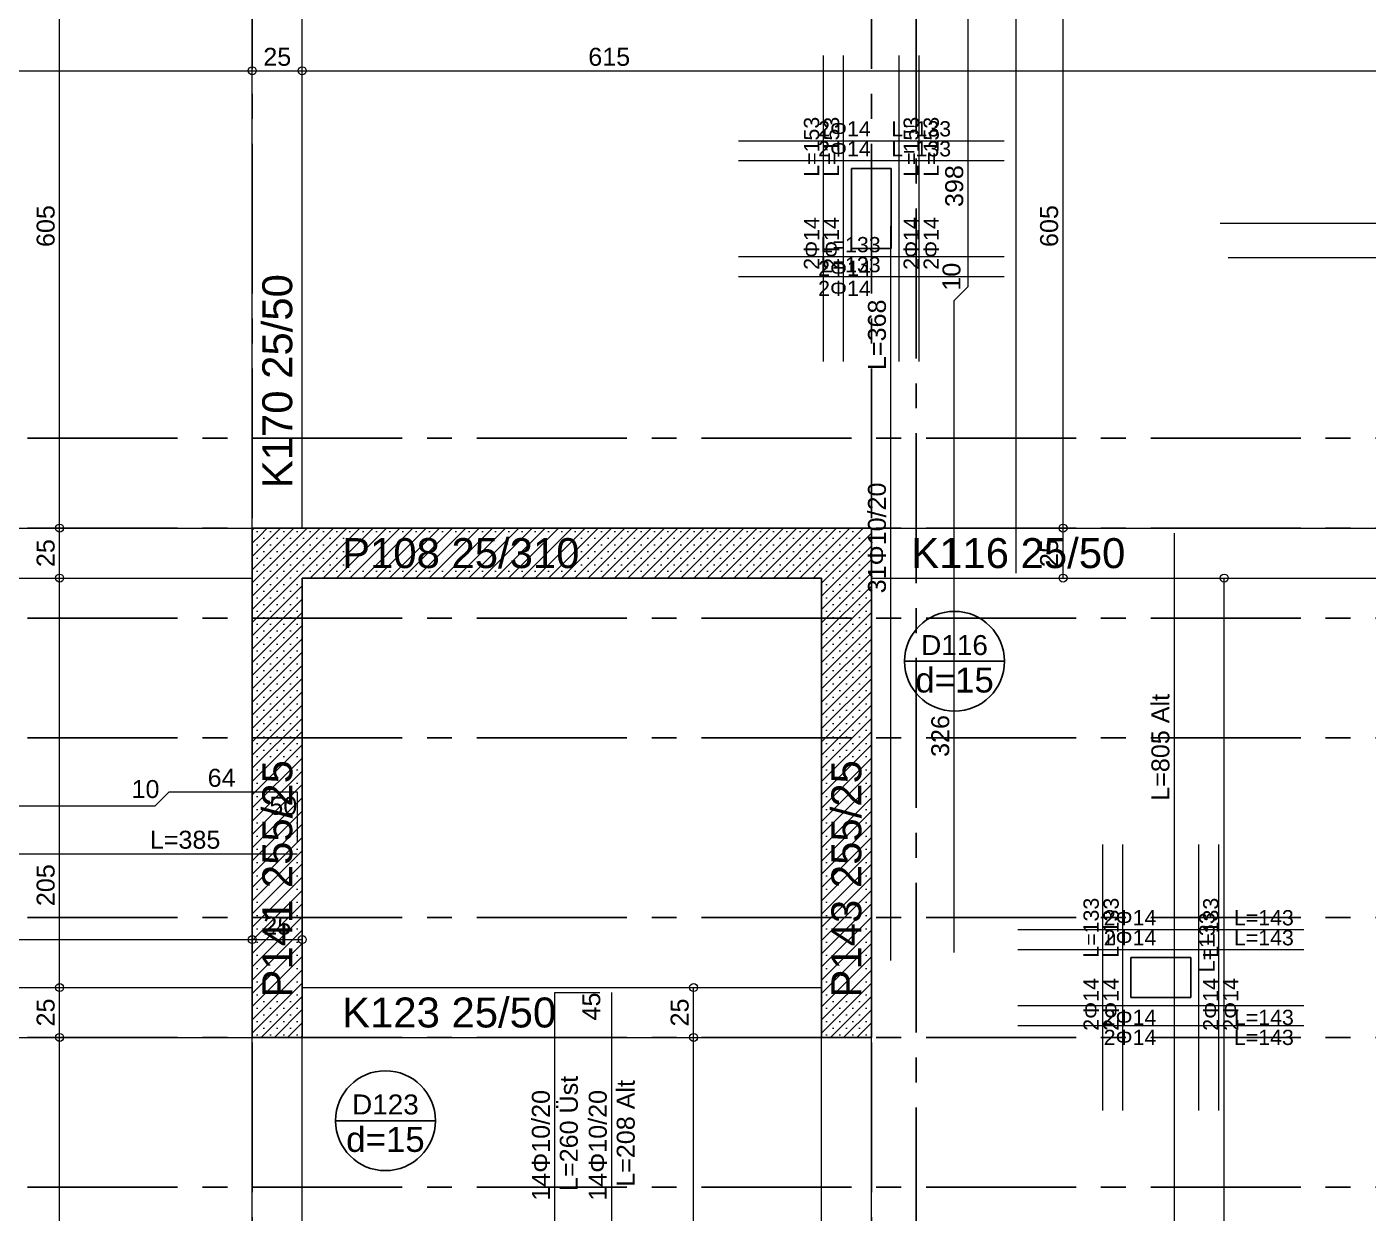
# Model space of a CAD drawing. Header units: millimetres. Extents: x 2232 to 85269, y -3593 to 5869.
# Drawn here: x 52092 to 52764, y 4160 to 4754 of the extents above; entities that cross this region are included whole.
import ezdxf

# ---------------------------------------------------------------- set-up
doc = ezdxf.new("R2010")
doc.units = ezdxf.units.MM
doc.linetypes.add('CENTER2', pattern=[112.5, 75, -12.5, 12.5, -12.5])
doc.linetypes.add('DASHDOT2', pattern=[12.7, 6.35, -3.175, 0, -3.175])
doc.layers.add('aks', color=251, linetype='DASHDOT2', lineweight=35)
for name, color, linetype in [('Donatı Topl. Uzun. Yazısı', 7, 'Continuous'), ('Donatı Uz. Yazısı', 7, 'Continuous'), ('Donatı Yazısı', 7, 'Continuous'), ('Donatı Çizgisi', 7, 'Continuous'), ('Döşeme', 7, 'Continuous'), ('Döşeme Boşluğu', 7, 'Continuous'), ('Kiriş', 7, 'Continuous'), ('Panel', 7, 'Continuous'), ('Standart', 7, 'Continuous'), ('Ölçülendirme', 7, 'Continuous')]:
    doc.layers.add(name, color=color, linetype=linetype)
doc.styles.add('arial_1_18', font='arial.ttf', dxfattribs={"height": 0.2})
pattern_1 = [(45, (0, 0), (-3.314563, 3.314563), []), (45, (3.3146, 0), (-3.314563, 3.314563), [0, -4.6875])]

# ---------------------------------------------------------------- blocks, each defined once
blk = doc.blocks.new('IDE382Entity2566')
at = {"layer": 'Standart', "color": 159, "linetype": 'CENTER2', "lineweight": -3}
blk.add_lwpolyline([(2132.5, 80), (2132.5, 2250)], dxfattribs=at)
blk = doc.blocks.new('IDE382Entity2584')
at = {"layer": 'Döşeme Boşluğu', "color": 8, "linetype": 'Continuous', "lineweight": -3}
blk.add_lwpolyline([(2240, 1355), (2240, 1335)], dxfattribs=at)
blk = doc.blocks.new('IDE382Entity2585')
at = {"layer": 'Döşeme Boşluğu', "color": 8, "linetype": 'Continuous', "lineweight": -3}
blk.add_lwpolyline([(2240, 1335), (2270, 1335)], dxfattribs=at)
blk = doc.blocks.new('IDE382Entity2586')
at = {"layer": 'Döşeme Boşluğu', "color": 8, "linetype": 'Continuous', "lineweight": -3}
blk.add_lwpolyline([(2270, 1335), (2270, 1355)], dxfattribs=at)
blk = doc.blocks.new('IDE382Entity2587')
at = {"layer": 'Döşeme Boşluğu', "color": 8, "linetype": 'Continuous', "lineweight": -3}
blk.add_lwpolyline([(2270, 1355), (2240, 1355)], dxfattribs=at)
blk = doc.blocks.new('IDE382Entity2588')
at = {"layer": 'Donatı Çizgisi', "color": 5, "linetype": 'Continuous', "lineweight": 5}
blk.add_lwpolyline([(2274, 1278.41), (2274, 1411.59)], dxfattribs=at)
at = {"layer": 'Donatı Topl. Uzun. Yazısı', "color": 1, "linetype": 'Continuous', "lineweight": 5, "style": 'arial_1_18'}
blk.add_text('L=133', height=7.65, rotation=90, dxfattribs=at).set_placement((2283.78, 1354.94))
at = {"layer": 'Donatı Yazısı', "color": 5, "linetype": 'Continuous', "lineweight": 5, "style": 'arial_1_18'}
blk.add_text('2Φ14', height=7.65, rotation=90, dxfattribs=at).set_placement((2283.78, 1318.36))
blk = doc.blocks.new('IDE382Entity2589')
at = {"layer": 'Donatı Çizgisi', "color": 5, "linetype": 'Continuous', "lineweight": 5}
blk.add_lwpolyline([(2284, 1278.41), (2284, 1411.59)], dxfattribs=at)
at = {"layer": 'Donatı Topl. Uzun. Yazısı', "color": 1, "linetype": 'Continuous', "lineweight": 5, "style": 'arial_1_18'}
blk.add_text('L=133', height=7.65, rotation=90, dxfattribs=at).set_placement((2281.88, 1347.61))
at = {"layer": 'Donatı Yazısı', "color": 5, "linetype": 'Continuous', "lineweight": 5, "style": 'arial_1_18'}
blk.add_text('2Φ14', height=7.65, rotation=90, dxfattribs=at).set_placement((2293.78, 1318.36))
blk = doc.blocks.new('IDE382Entity2590')
at = {"layer": 'Donatı Çizgisi', "color": 5, "linetype": 'Continuous', "lineweight": 5}
blk.add_lwpolyline([(2183.41, 1331), (2326.59, 1331)], dxfattribs=at)
at = {"layer": 'Donatı Topl. Uzun. Yazısı', "color": 1, "linetype": 'Continuous', "lineweight": 5, "style": 'arial_1_18'}
blk.add_text('L=143', height=7.65, dxfattribs=at).set_placement((2291.56, 1321.22))
at = {"layer": 'Donatı Yazısı', "color": 5, "linetype": 'Continuous', "lineweight": 5, "style": 'arial_1_18'}
blk.add_text('2Φ14', height=7.65, dxfattribs=at).set_placement((2226.36, 1321.22))
blk = doc.blocks.new('IDE382Entity2591')
at = {"layer": 'Donatı Çizgisi', "color": 5, "linetype": 'Continuous', "lineweight": 5}
blk.add_lwpolyline([(2183.41, 1321), (2326.59, 1321)], dxfattribs=at)
at = {"layer": 'Donatı Topl. Uzun. Yazısı', "color": 1, "linetype": 'Continuous', "lineweight": 5, "style": 'arial_1_18'}
blk.add_text('L=143', height=7.65, dxfattribs=at).set_placement((2291.56, 1311.22))
at = {"layer": 'Donatı Yazısı', "color": 5, "linetype": 'Continuous', "lineweight": 5, "style": 'arial_1_18'}
blk.add_text('2Φ14', height=7.65, dxfattribs=at).set_placement((2226.36, 1311.22))
blk = doc.blocks.new('IDE382Entity2592')
at = {"layer": 'Donatı Çizgisi', "color": 5, "linetype": 'Continuous', "lineweight": 5}
blk.add_lwpolyline([(2236, 1278.41), (2236, 1411.59)], dxfattribs=at)
at = {"layer": 'Donatı Topl. Uzun. Yazısı', "color": 1, "linetype": 'Continuous', "lineweight": 5, "style": 'arial_1_18'}
blk.add_text('L=133', height=7.65, rotation=90, dxfattribs=at).set_placement((2233.88, 1354.94))
at = {"layer": 'Donatı Yazısı', "color": 5, "linetype": 'Continuous', "lineweight": 5, "style": 'arial_1_18'}
blk.add_text('2Φ14', height=7.65, rotation=90, dxfattribs=at).set_placement((2233.88, 1318.36))
blk = doc.blocks.new('IDE382Entity2593')
at = {"layer": 'Donatı Çizgisi', "color": 5, "linetype": 'Continuous', "lineweight": 5}
blk.add_lwpolyline([(2226, 1278.41), (2226, 1411.59)], dxfattribs=at)
at = {"layer": 'Donatı Topl. Uzun. Yazısı', "color": 1, "linetype": 'Continuous', "lineweight": 5, "style": 'arial_1_18'}
blk.add_text('L=133', height=7.65, rotation=90, dxfattribs=at).set_placement((2223.88, 1354.94))
at = {"layer": 'Donatı Yazısı', "color": 5, "linetype": 'Continuous', "lineweight": 5, "style": 'arial_1_18'}
blk.add_text('2Φ14', height=7.65, rotation=90, dxfattribs=at).set_placement((2223.88, 1318.36))
blk = doc.blocks.new('IDE382Entity2594')
at = {"layer": 'Donatı Çizgisi', "color": 5, "linetype": 'Continuous', "lineweight": 5}
blk.add_lwpolyline([(2183.41, 1359), (2326.59, 1359)], dxfattribs=at)
at = {"layer": 'Donatı Topl. Uzun. Yazısı', "color": 1, "linetype": 'Continuous', "lineweight": 5, "style": 'arial_1_18'}
blk.add_text('L=143', height=7.65, dxfattribs=at).set_placement((2291.56, 1361.12))
at = {"layer": 'Donatı Yazısı', "color": 5, "linetype": 'Continuous', "lineweight": 5, "style": 'arial_1_18'}
blk.add_text('2Φ14', height=7.65, dxfattribs=at).set_placement((2226.36, 1361.12))
blk = doc.blocks.new('IDE382Entity2595')
at = {"layer": 'Donatı Çizgisi', "color": 5, "linetype": 'Continuous', "lineweight": 5}
blk.add_lwpolyline([(2183.41, 1369), (2326.59, 1369)], dxfattribs=at)
at = {"layer": 'Donatı Topl. Uzun. Yazısı', "color": 1, "linetype": 'Continuous', "lineweight": 5, "style": 'arial_1_18'}
blk.add_text('L=143', height=7.65, dxfattribs=at).set_placement((2291.56, 1371.12))
at = {"layer": 'Donatı Yazısı', "color": 5, "linetype": 'Continuous', "lineweight": 5, "style": 'arial_1_18'}
blk.add_text('2Φ14', height=7.65, dxfattribs=at).set_placement((2226.36, 1371.12))
blk = doc.blocks.new('IDE382Entity2704')
at = {"layer": 'Döşeme', "color": 117, "linetype": 'Continuous', "lineweight": -3}
blk.add_lwpolyline([(1841.67, 1273.33), (1891.67, 1273.33)], dxfattribs=at)
blk.add_circle((1866.67, 1273.33), 25, dxfattribs=at)
at = {"layer": 'Döşeme', "color": 178, "linetype": 'Continuous', "lineweight": -3, "style": 'arial_1_18'}
blk.add_text('D123', height=10, dxfattribs=at).set_placement((1849.97, 1276.46))
at = {"layer": 'Döşeme', "color": 164, "linetype": 'Continuous', "lineweight": -3, "style": 'arial_1_18'}
blk.add_text('d=15', height=12.5, dxfattribs=at).set_placement((1847, 1257.71))
blk = doc.blocks.new('IDE382Entity2709')
at = {"layer": 'Döşeme', "color": 117, "linetype": 'Continuous', "lineweight": -3}
blk.add_lwpolyline([(2126.67, 1503.33), (2176.67, 1503.33)], dxfattribs=at)
blk.add_circle((2151.67, 1503.33), 25, dxfattribs=at)
at = {"layer": 'Döşeme', "color": 178, "linetype": 'Continuous', "lineweight": -3, "style": 'arial_1_18'}
blk.add_text('D116', height=10, dxfattribs=at).set_placement((2134.97, 1506.46))
at = {"layer": 'Döşeme', "color": 164, "linetype": 'Continuous', "lineweight": -3, "style": 'arial_1_18'}
blk.add_text('d=15', height=12.5, dxfattribs=at).set_placement((2132, 1487.71))
blk = doc.blocks.new('IDE382Entity2778')
at = {"layer": 'Kiriş', "color": 4, "linetype": 'Continuous', "lineweight": 5}
blk.add_lwpolyline([(2110, 1545), (2440, 1545)], dxfattribs=at)
blk = doc.blocks.new('IDE382Entity2779')
at = {"layer": 'Kiriş', "color": 4, "linetype": 'Continuous', "lineweight": 5}
blk.add_lwpolyline([(2110, 1570), (2440, 1570)], dxfattribs=at)
blk = doc.blocks.new('IDE382Entity2780')
at = {"layer": 'Kiriş', "color": 159, "linetype": 'Continuous', "lineweight": 5, "style": 'arial_1_18'}
blk.add_text('K116 25/50', height=15, dxfattribs=at).set_placement((2130, 1550))
blk = doc.blocks.new('IDE382Entity2784')
at = {"layer": 'Kiriş', "color": 4, "linetype": 'Continuous', "lineweight": 5}
blk.add_lwpolyline([(1825, 1315), (2085, 1315)], dxfattribs=at)
blk = doc.blocks.new('IDE382Entity2785')
at = {"layer": 'Kiriş', "color": 4, "linetype": 'Continuous', "lineweight": 5}
blk.add_lwpolyline([(1825, 1340), (2085, 1340)], dxfattribs=at)
blk = doc.blocks.new('IDE382Entity2786')
at = {"layer": 'Kiriş', "color": 159, "linetype": 'Continuous', "lineweight": 5, "style": 'arial_1_18'}
blk.add_text('K123 25/50', height=15, dxfattribs=at).set_placement((1845, 1320))
blk = doc.blocks.new('IDE382Entity2787')
at = {"layer": 'Kiriş', "color": 4, "linetype": 'Continuous', "lineweight": 5}
blk.add_lwpolyline([(2110, 785), (2110, 1315)], dxfattribs=at)
blk = doc.blocks.new('IDE382Entity2789')
at = {"layer": 'Kiriş', "color": 4, "linetype": 'Continuous', "lineweight": 5}
blk.add_lwpolyline([(2085, 1125), (2085, 1315)], dxfattribs=at)
blk = doc.blocks.new('IDE382Entity2791')
at = {"layer": 'Kiriş', "color": 4, "linetype": 'Continuous', "lineweight": 5}
blk.add_lwpolyline([(1825, 1570), (1825, 1920)], dxfattribs=at)
blk = doc.blocks.new('IDE382Entity2792')
at = {"layer": 'Kiriş', "color": 4, "linetype": 'Continuous', "lineweight": 5}
blk.add_lwpolyline([(1800, 1570), (1800, 1920)], dxfattribs=at)
blk = doc.blocks.new('IDE382Entity2793')
at = {"layer": 'Kiriş', "color": 159, "linetype": 'Continuous', "lineweight": 5, "style": 'arial_1_18'}
blk.add_text('K170 25/50', height=15, rotation=90, dxfattribs=at).set_placement((1820, 1590))
blk = doc.blocks.new('IDE382Entity2794')
at = {"layer": 'Kiriş', "color": 4, "linetype": 'Continuous', "lineweight": 5}
blk.add_lwpolyline([(1460, 1545), (1800, 1545)], dxfattribs=at)
blk = doc.blocks.new('IDE382Entity2795')
at = {"layer": 'Kiriş', "color": 4, "linetype": 'Continuous', "lineweight": 5}
blk.add_lwpolyline([(1460, 1570), (1800, 1570)], dxfattribs=at)
blk = doc.blocks.new('IDE382Entity2797')
at = {"layer": 'Kiriş', "color": 4, "linetype": 'Continuous', "lineweight": 5}
blk.add_lwpolyline([(1460, 1315), (1800, 1315)], dxfattribs=at)
blk = doc.blocks.new('IDE382Entity2798')
at = {"layer": 'Kiriş', "color": 4, "linetype": 'Continuous', "lineweight": 5}
blk.add_lwpolyline([(1460, 1340), (1800, 1340)], dxfattribs=at)
blk = doc.blocks.new('IDE382Entity2801')
at = {"layer": 'Kiriş', "color": 4, "linetype": 'Continuous', "lineweight": 5}
blk.add_lwpolyline([(1825, 1125), (1825, 1315)], dxfattribs=at)
blk = doc.blocks.new('IDE382Entity2802')
at = {"layer": 'Kiriş', "color": 4, "linetype": 'Continuous', "lineweight": 5}
blk.add_lwpolyline([(1800, 785), (1800, 1315)], dxfattribs=at)
blk = doc.blocks.new('IDE382Entity2981')
at = {"layer": 'Panel', "linetype": 'Continuous', "lineweight": 5}
h = blk.add_hatch(dxfattribs=at)
h.set_pattern_fill('SACNCR', color=163, scale=50, style=0)
h.set_pattern_definition(pattern_1)
h.paths.add_polyline_path([(2085, 1545), (1825, 1545), (1800, 1570), (2110, 1570)])
blk = doc.blocks.new('IDE382Entity2982')
at = {"layer": 'Panel', "color": 164, "linetype": 'Continuous', "lineweight": -3}
blk.add_lwpolyline([(1825, 1545), (2085, 1545)], dxfattribs=at)
blk = doc.blocks.new('IDE382Entity2983')
at = {"layer": 'Panel', "color": 164, "linetype": 'Continuous', "lineweight": -3}
blk.add_lwpolyline([(1800, 1570), (2110, 1570)], dxfattribs=at)
blk = doc.blocks.new('IDE382Entity2984')
at = {"layer": 'Panel', "color": 159, "linetype": 'Continuous', "lineweight": -3, "style": 'arial_1_18'}
blk.add_text('P108 25/310', height=15, dxfattribs=at).set_placement((1845, 1550))
blk = doc.blocks.new('IDE382Entity2985')
at = {"layer": 'Panel', "linetype": 'Continuous', "lineweight": 5}
h = blk.add_hatch(dxfattribs=at)
h.set_pattern_fill('SACNCR', color=163, scale=50, style=0)
h.set_pattern_definition(pattern_1)
h.paths.add_polyline_path([(2110, 1315), (2085, 1315), (2085, 1545), (2110, 1570)])
blk = doc.blocks.new('IDE382Entity2986')
at = {"layer": 'Panel', "color": 164, "linetype": 'Continuous', "lineweight": -3}
blk.add_lwpolyline([(2110, 1315), (2085, 1315)], dxfattribs=at)
blk = doc.blocks.new('IDE382Entity2987')
at = {"layer": 'Panel', "color": 164, "linetype": 'Continuous', "lineweight": -3}
blk.add_lwpolyline([(2110, 1315), (2110, 1570)], dxfattribs=at)
blk = doc.blocks.new('IDE382Entity2988')
at = {"layer": 'Panel', "color": 164, "linetype": 'Continuous', "lineweight": -3}
blk.add_lwpolyline([(2085, 1315), (2085, 1545)], dxfattribs=at)
blk = doc.blocks.new('IDE382Entity2989')
at = {"layer": 'Panel', "color": 159, "linetype": 'Continuous', "lineweight": -3, "style": 'arial_1_18'}
blk.add_text('P143 255/25', height=15, rotation=90, dxfattribs=at).set_placement((2105, 1335))
blk = doc.blocks.new('IDE382Entity2990')
at = {"layer": 'Panel', "linetype": 'Continuous', "lineweight": 5}
h = blk.add_hatch(dxfattribs=at)
h.set_pattern_fill('SACNCR', color=163, scale=50, style=0)
h.set_pattern_definition(pattern_1)
h.paths.add_polyline_path([(1800, 1570), (1825, 1545), (1825, 1315), (1800, 1315)])
blk = doc.blocks.new('IDE382Entity2991')
at = {"layer": 'Panel', "color": 164, "linetype": 'Continuous', "lineweight": -3}
blk.add_lwpolyline([(1825, 1315), (1800, 1315)], dxfattribs=at)
blk = doc.blocks.new('IDE382Entity2992')
at = {"layer": 'Panel', "color": 164, "linetype": 'Continuous', "lineweight": -3}
blk.add_lwpolyline([(1825, 1315), (1825, 1545)], dxfattribs=at)
blk = doc.blocks.new('IDE382Entity2993')
at = {"layer": 'Panel', "color": 164, "linetype": 'Continuous', "lineweight": -3}
blk.add_lwpolyline([(1800, 1315), (1800, 1570)], dxfattribs=at)
blk = doc.blocks.new('IDE382Entity2994')
at = {"layer": 'Panel', "color": 159, "linetype": 'Continuous', "lineweight": -3, "style": 'arial_1_18'}
blk.add_text('P141 255/25', height=15, rotation=90, dxfattribs=at).set_placement((1820, 1335))
blk = doc.blocks.new('IDE382Entity3217')
at = {"layer": 'aks', "color": 251, "linetype": 'CENTER2', "lineweight": -3}
blk.add_lwpolyline([(0, 1615), (3260, 1615)], dxfattribs=at)
blk = doc.blocks.new('IDE382Entity3224')
at = {"layer": 'aks', "color": 251, "linetype": 'CENTER2', "lineweight": -3}
blk.add_lwpolyline([(0, 1465), (3260, 1465)], dxfattribs=at)
blk = doc.blocks.new('IDE382Entity3231')
at = {"layer": 'aks', "color": 251, "linetype": 'CENTER2', "lineweight": -3}
blk.add_lwpolyline([(0, 1570), (3260, 1570)], dxfattribs=at)
blk = doc.blocks.new('IDE382Entity3238')
at = {"layer": 'aks', "color": 251, "linetype": 'CENTER2', "lineweight": -3}
blk.add_lwpolyline([(0, 1315), (3260, 1315)], dxfattribs=at)
blk = doc.blocks.new('IDE382Entity3245')
at = {"layer": 'aks', "color": 251, "linetype": 'CENTER2', "lineweight": -3}
blk.add_lwpolyline([(0, 1525), (3260, 1525)], dxfattribs=at)
blk = doc.blocks.new('IDE382Entity3252')
at = {"layer": 'aks', "color": 251, "linetype": 'CENTER2', "lineweight": -3}
blk.add_lwpolyline([(0, 1375), (3260, 1375)], dxfattribs=at)
blk = doc.blocks.new('IDE382Entity3399')
at = {"layer": 'aks', "color": 251, "linetype": 'CENTER2', "lineweight": -3}
blk.add_lwpolyline([(0, 1240), (3260, 1240)], dxfattribs=at)
blk = doc.blocks.new('IDE382Entity3434')
at = {"layer": 'aks', "color": 251, "linetype": 'CENTER2', "lineweight": -3}
blk.add_lwpolyline([(1800, 0), (1800, 2330)], dxfattribs=at)
blk = doc.blocks.new('IDE382Entity3448')
at = {"layer": 'aks', "color": 251, "linetype": 'CENTER2', "lineweight": -3}
blk.add_lwpolyline([(2110, 0), (2110, 2330)], dxfattribs=at)
blk = doc.blocks.new('IDE382Entity3649')
at = {"layer": 'Döşeme Boşluğu', "color": 8, "linetype": 'Continuous', "lineweight": -3}
blk.add_lwpolyline([(2100, 1710), (2120, 1710)], dxfattribs=at)
blk = doc.blocks.new('IDE382Entity3650')
at = {"layer": 'Döşeme Boşluğu', "color": 8, "linetype": 'Continuous', "lineweight": -3}
blk.add_lwpolyline([(2120, 1710), (2120, 1750)], dxfattribs=at)
blk = doc.blocks.new('IDE382Entity3651')
at = {"layer": 'Döşeme Boşluğu', "color": 8, "linetype": 'Continuous', "lineweight": -3}
blk.add_lwpolyline([(2120, 1750), (2100, 1750)], dxfattribs=at)
blk = doc.blocks.new('IDE382Entity3652')
at = {"layer": 'Döşeme Boşluğu', "color": 8, "linetype": 'Continuous', "lineweight": -3}
blk.add_lwpolyline([(2100, 1750), (2100, 1710)], dxfattribs=at)
blk = doc.blocks.new('IDE382Entity3653')
at = {"layer": 'Donatı Çizgisi', "color": 5, "linetype": 'Continuous', "lineweight": 5}
blk.add_lwpolyline([(2043.41, 1754), (2176.59, 1754)], dxfattribs=at)
at = {"layer": 'Donatı Topl. Uzun. Yazısı', "color": 1, "linetype": 'Continuous', "lineweight": 5, "style": 'arial_1_18'}
blk.add_text('L=133', height=7.65, dxfattribs=at).set_placement((2119.94, 1756.12))
at = {"layer": 'Donatı Yazısı', "color": 5, "linetype": 'Continuous', "lineweight": 5, "style": 'arial_1_18'}
blk.add_text('2Φ14', height=7.65, dxfattribs=at).set_placement((2083.36, 1756.12))
blk = doc.blocks.new('IDE382Entity3654')
at = {"layer": 'Donatı Çizgisi', "color": 5, "linetype": 'Continuous', "lineweight": 5}
blk.add_lwpolyline([(2043.41, 1764), (2176.59, 1764)], dxfattribs=at)
at = {"layer": 'Donatı Topl. Uzun. Yazısı', "color": 1, "linetype": 'Continuous', "lineweight": 5, "style": 'arial_1_18'}
blk.add_text('L=133', height=7.65, dxfattribs=at).set_placement((2119.94, 1766.12))
at = {"layer": 'Donatı Yazısı', "color": 5, "linetype": 'Continuous', "lineweight": 5, "style": 'arial_1_18'}
blk.add_text('2Φ14', height=7.65, dxfattribs=at).set_placement((2083.36, 1766.12))
blk = doc.blocks.new('IDE382Entity3655')
at = {"layer": 'Donatı Çizgisi', "color": 5, "linetype": 'Continuous', "lineweight": 5}
blk.add_lwpolyline([(2124, 1653.41), (2124, 1806.59)], dxfattribs=at)
at = {"layer": 'Donatı Topl. Uzun. Yazısı', "color": 1, "linetype": 'Continuous', "lineweight": 5, "style": 'arial_1_18'}
blk.add_text('L=153', height=7.65, rotation=90, dxfattribs=at).set_placement((2133.78, 1745.94))
at = {"layer": 'Donatı Yazısı', "color": 5, "linetype": 'Continuous', "lineweight": 5, "style": 'arial_1_18'}
blk.add_text('2Φ14', height=7.65, rotation=90, dxfattribs=at).set_placement((2133.78, 1699.36))
blk = doc.blocks.new('IDE382Entity3656')
at = {"layer": 'Donatı Çizgisi', "color": 5, "linetype": 'Continuous', "lineweight": 5}
blk.add_lwpolyline([(2134, 1653.41), (2134, 1806.59)], dxfattribs=at)
at = {"layer": 'Donatı Topl. Uzun. Yazısı', "color": 1, "linetype": 'Continuous', "lineweight": 5, "style": 'arial_1_18'}
blk.add_text('L=153', height=7.65, rotation=90, dxfattribs=at).set_placement((2143.78, 1745.94))
at = {"layer": 'Donatı Yazısı', "color": 5, "linetype": 'Continuous', "lineweight": 5, "style": 'arial_1_18'}
blk.add_text('2Φ14', height=7.65, rotation=90, dxfattribs=at).set_placement((2143.78, 1699.36))
blk = doc.blocks.new('IDE382Entity3657')
at = {"layer": 'Donatı Çizgisi', "color": 5, "linetype": 'Continuous', "lineweight": 5}
blk.add_lwpolyline([(2043.41, 1706), (2176.59, 1706)], dxfattribs=at)
at = {"layer": 'Donatı Topl. Uzun. Yazısı', "color": 1, "linetype": 'Continuous', "lineweight": 5, "style": 'arial_1_18'}
blk.add_text('L=133', height=7.65, dxfattribs=at).set_placement((2084.65, 1708.12))
at = {"layer": 'Donatı Yazısı', "color": 5, "linetype": 'Continuous', "lineweight": 5, "style": 'arial_1_18'}
blk.add_text('2Φ14', height=7.65, dxfattribs=at).set_placement((2083.36, 1696.22))
blk = doc.blocks.new('IDE382Entity3658')
at = {"layer": 'Donatı Çizgisi', "color": 5, "linetype": 'Continuous', "lineweight": 5}
blk.add_lwpolyline([(2043.41, 1696), (2176.59, 1696)], dxfattribs=at)
at = {"layer": 'Donatı Topl. Uzun. Yazısı', "color": 1, "linetype": 'Continuous', "lineweight": 5, "style": 'arial_1_18'}
blk.add_text('L=133', height=7.65, dxfattribs=at).set_placement((2084.65, 1698.12))
at = {"layer": 'Donatı Yazısı', "color": 5, "linetype": 'Continuous', "lineweight": 5, "style": 'arial_1_18'}
blk.add_text('2Φ14', height=7.65, dxfattribs=at).set_placement((2083.36, 1686.22))
blk = doc.blocks.new('IDE382Entity3659')
at = {"layer": 'Donatı Çizgisi', "color": 5, "linetype": 'Continuous', "lineweight": 5}
blk.add_lwpolyline([(2096, 1653.41), (2096, 1806.59)], dxfattribs=at)
at = {"layer": 'Donatı Topl. Uzun. Yazısı', "color": 1, "linetype": 'Continuous', "lineweight": 5, "style": 'arial_1_18'}
blk.add_text('L=153', height=7.65, rotation=90, dxfattribs=at).set_placement((2093.88, 1745.94))
at = {"layer": 'Donatı Yazısı', "color": 5, "linetype": 'Continuous', "lineweight": 5, "style": 'arial_1_18'}
blk.add_text('2Φ14', height=7.65, rotation=90, dxfattribs=at).set_placement((2093.88, 1699.36))
blk = doc.blocks.new('IDE382Entity3660')
at = {"layer": 'Donatı Çizgisi', "color": 5, "linetype": 'Continuous', "lineweight": 5}
blk.add_lwpolyline([(2086, 1653.41), (2086, 1806.59)], dxfattribs=at)
at = {"layer": 'Donatı Topl. Uzun. Yazısı', "color": 1, "linetype": 'Continuous', "lineweight": 5, "style": 'arial_1_18'}
blk.add_text('L=153', height=7.65, rotation=90, dxfattribs=at).set_placement((2083.88, 1745.94))
at = {"layer": 'Donatı Yazısı', "color": 5, "linetype": 'Continuous', "lineweight": 5, "style": 'arial_1_18'}
blk.add_text('2Φ14', height=7.65, rotation=90, dxfattribs=at).set_placement((2083.88, 1699.36))
blk = doc.blocks.new('IDE382Entity3859')
at = {"layer": 'Donatı Çizgisi', "color": 5, "linetype": 'Continuous', "lineweight": 5}
for points in [[(2182.5, 1547.5), (2182.5, 2197.5)], [(2158.5, 1691), (2158.5, 2088.57)], [(2119.8, 1353.5), (2119.8, 1721.25)], [(2284.75, 1722.7), (2552.5, 1722.7)], [(2288.75, 1705.5), (2528, 1705.5)], [(2151.5, 1684), (2158.5, 1691)], [(2151.5, 1357.5), (2151.5, 1684)], [(2261.75, 762.5), (2261.75, 1567.5)], [(1751.43, 1431), (1758.43, 1438)], [(1758.43, 1438), (1822.5, 1438)], [(1822.5, 1438), (1822.5, 1413)], [(1528, 1431), (1751.43, 1431)], [(1437.5, 1407), (1822.5, 1407)], [(1951.5, 1129), (1951.5, 1337.5)], [(1951.5, 1337.5), (1974, 1337.5)], [(1980, 1129), (1980, 1337.5)]]:
    blk.add_lwpolyline(points, dxfattribs=at)
at = {"layer": 'Donatı Topl. Uzun. Yazısı', "color": 1, "linetype": 'Continuous', "lineweight": 5, "style": 'arial_1_18'}
for s, p in [('L=368', (2117.3, 1649.16)), ('L=805 Alt', (2259.25, 1433.52)), ('L=260 Üst', (1963, 1238.14)), ('L=208 Alt', (1991.5, 1240.23))]:
    blk.add_text(s, height=9, rotation=90, dxfattribs=at).set_placement(p)
blk.add_text('L=385', height=9, dxfattribs=at).set_placement((1748.69, 1409.5))
at = {"layer": 'Donatı Uz. Yazısı', "color": 5, "linetype": 'Continuous', "lineweight": 5, "style": 'arial_1_18'}
for s, p in [('398', (2156, 1730.76)), ('10', (2154.63, 1688.9)), ('326', (2149, 1455.45)), ('45', (1974.25, 1323.52))]:
    blk.add_text(s, height=9, rotation=90, dxfattribs=at).set_placement(p)
for s, p in [('64', (1777.65, 1440.5)), ('10', (1739.54, 1434.87)), ('50', (1808.52, 1426.5))]:
    blk.add_text(s, height=9, dxfattribs=at).set_placement(p)
at = {"layer": 'Donatı Yazısı', "color": 5, "linetype": 'Continuous', "lineweight": 5, "style": 'arial_1_18'}
for s, p in [('31Φ10/20', (2117.3, 1537.37)), ('14Φ10/20', (1949, 1233.25)), ('14Φ10/20', (1977.5, 1233.25))]:
    blk.add_text(s, height=9, rotation=90, dxfattribs=at).set_placement(p)
blk = doc.blocks.new('IDE382Entity3860')
at = {"layer": 'Ölçülendirme', "color": 1, "linetype": 'Continuous', "lineweight": 5}
for points in [[(1703.5, 1545), (1703.5, 2200)], [(2206, 1545), (2206, 2200)], [(1435, 1799), (1800, 1799)], [(1800, 1799), (2440, 1799)], [(1703.5, 1315), (1703.5, 1545)], [(2286.7, 760), (2286.7, 1545)], [(1435, 1364), (1825, 1364)], [(2021, 1125), (2021, 1340)], [(1703.5, 760), (1703.5, 1315)]]:
    blk.add_lwpolyline(points, dxfattribs=at)
for centre in [(1800, 1799), (1800, 1799), (1825, 1799), (1703.5, 1570), (2206, 1570), (1703.5, 1545), (1703.5, 1545), (2206, 1545), (2286.7, 1545), (1800, 1364), (1825, 1364), (1703.5, 1340), (2021, 1340), (1703.5, 1315), (1703.5, 1315), (2021, 1315)]:
    blk.add_circle(centre, 2, dxfattribs=at)
at = {"layer": 'Ölçülendirme', "color": 1, "linetype": 'Continuous', "lineweight": 5, "style": 'arial_1_18'}
for s, p in [('25', (1805.51, 1801.5)), ('615', (1968.26, 1801.5)), ('25', (1805.51, 1366.5))]:
    blk.add_text(s, height=9, dxfattribs=at).set_placement(p)
for s, p in [('605', (1701, 1710.76)), ('605', (2203.5, 1710.76)), ('25', (1701, 1550.51)), ('25', (2203.5, 1550.51)), ('205', (1701, 1380.76)), ('25', (1701, 1320.51)), ('25', (2018.5, 1320.51))]:
    blk.add_text(s, height=9, rotation=90, dxfattribs=at).set_placement(p)

msp = doc.modelspace()

# ---------------------------------------------------------------- block references
at = {"layer": 'aks'}
for name in ['IDE382Entity3434', 'IDE382Entity3448', 'IDE382Entity3217', 'IDE382Entity3231', 'IDE382Entity3245', 'IDE382Entity3224', 'IDE382Entity3252', 'IDE382Entity3238', 'IDE382Entity3399']:
    msp.add_blockref(name, (50405.18, 2932.89), dxfattribs=at)
at = {"layer": 'Döşeme'}
for name in ['IDE382Entity2709', 'IDE382Entity2704']:
    msp.add_blockref(name, (50405.18, 2932.89), dxfattribs=at)
at = {"layer": 'Döşeme Boşluğu'}
for name in ['IDE382Entity3651', 'IDE382Entity3652', 'IDE382Entity3650', 'IDE382Entity3649', 'IDE382Entity2584', 'IDE382Entity2587', 'IDE382Entity2586', 'IDE382Entity2585']:
    msp.add_blockref(name, (50405.18, 2932.89), dxfattribs=at)
at = {"layer": 'Kiriş'}
for name in ['IDE382Entity2792', 'IDE382Entity2791', 'IDE382Entity2793', 'IDE382Entity2795', 'IDE382Entity2779', 'IDE382Entity2780', 'IDE382Entity2794', 'IDE382Entity2778', 'IDE382Entity2798', 'IDE382Entity2785', 'IDE382Entity2786', 'IDE382Entity2797', 'IDE382Entity2802', 'IDE382Entity2784', 'IDE382Entity2801', 'IDE382Entity2789', 'IDE382Entity2787']:
    msp.add_blockref(name, (50405.18, 2932.89), dxfattribs=at)
at = {"layer": 'Panel'}
for name in ['IDE382Entity2981', 'IDE382Entity2983', 'IDE382Entity2990', 'IDE382Entity2993', 'IDE382Entity2985', 'IDE382Entity2987', 'IDE382Entity2984', 'IDE382Entity2982', 'IDE382Entity2992', 'IDE382Entity2988', 'IDE382Entity2994', 'IDE382Entity2989', 'IDE382Entity2991', 'IDE382Entity2986']:
    msp.add_blockref(name, (50405.18, 2932.89), dxfattribs=at)
at = {"layer": 'Standart'}
for name in ['IDE382Entity3860', 'IDE382Entity3859', 'IDE382Entity2566', 'IDE382Entity3660', 'IDE382Entity3659', 'IDE382Entity3655', 'IDE382Entity3656', 'IDE382Entity3654', 'IDE382Entity3653', 'IDE382Entity3657', 'IDE382Entity3658', 'IDE382Entity2593', 'IDE382Entity2592', 'IDE382Entity2588', 'IDE382Entity2589', 'IDE382Entity2595', 'IDE382Entity2594', 'IDE382Entity2590', 'IDE382Entity2591']:
    msp.add_blockref(name, (50405.18, 2932.89), dxfattribs=at)

doc.saveas('drawing.dxf')
